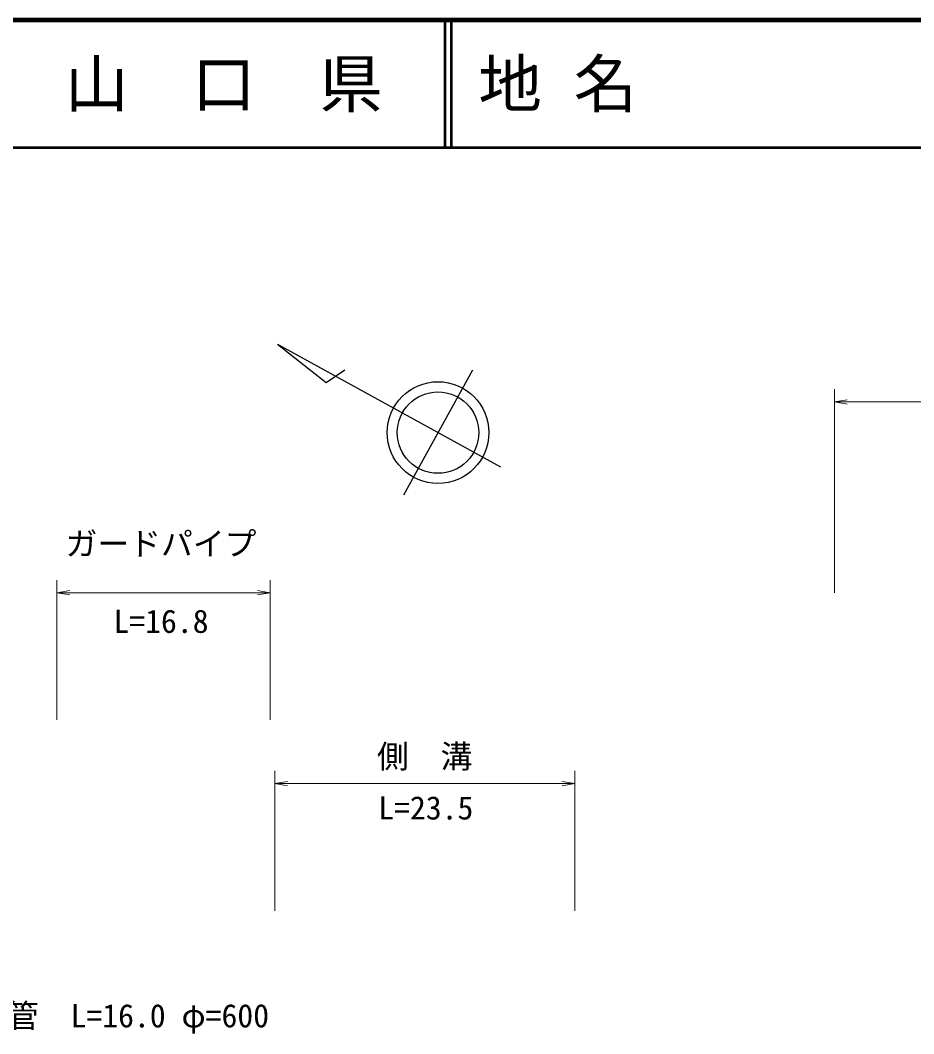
# Model space of a CAD drawing. Units: millimetres at full size, sheet at 1:1000; details may follow other scales. Extents: x 40000 to 680000, y 20000 to 380000.
# Drawn here: x 334371 to 404610, y 300335 to 380000 of the extents above; entities that cross this region are included whole.
import ezdxf
from ezdxf.enums import TextEntityAlignment as Align

# ---------------------------------------------------------------- set-up
doc = ezdxf.new("R2010")
doc.units = ezdxf.units.MM
doc.header["$LTSCALE"] = 1000
for name, color, linetype, lineweight in [('M-BMK-SRVR', 3, 'Continuous', 25), ('M-STR-HTXT', 7, 'Continuous', 13), ('M-TTL', 2, 'Continuous', 140), ('M-TTL-LINE', 7, 'Continuous', 50)]:
    doc.layers.add(name, color=color, linetype=linetype, lineweight=lineweight)
doc.layers.add('M-TTL-TXT', color=7, linetype='Continuous')
doc.styles.add('ＭＳ ゴシック', font='')
doc.styles.get('ＭＳ ゴシック').set_extended_font_data('MS Gothic')

# ---------------------------------------------------------------- blocks, each defined once
blk = doc.blocks.new('open_arrow')
at = {"color": 0, "linetype": 'Continuous', "lineweight": -2}
blk.add_lwpolyline([(7.5, 1.25), (0, 0), (7.5, -1.25)], dxfattribs=at)

msp = doc.modelspace()

# ---------------------------------------------------------------- linework, layer by layer
at = {"layer": 'M-BMK-SRVR'}
for p, q in [((354595, 354533), (358414, 351517)), ((354595, 354533), (372115, 344886)), ((358414, 351517), (359887, 352533)), ((369910, 352492), (364508, 342682))]:
    msp.add_line(p, q, dxfattribs=at)
for radius in [4000, 3200]:
    msp.add_circle((367209, 347587), radius, dxfattribs=at)
at = {"layer": 'M-STR-HTXT'}
for p, q in [((398369, 335000), (398369, 351000)), ((398369, 350000), (517331, 350000)), ((337257, 325000), (337257, 336000)), ((354011, 325000), (354011, 336000)), ((337257, 335000), (354011, 335000)), ((354383, 310000), (354383, 321000)), ((377961, 310000), (377961, 321000)), ((354383, 320000), (377961, 320000))]:
    msp.add_line(p, q, dxfattribs=at)
at = {"layer": 'M-TTL'}
msp.add_line((680000, 380000), (40000, 380000), dxfattribs=at)
at = {"layer": 'M-TTL-LINE'}
for p, q in [((367750, 380000), (367750, 370000)), ((368250, 380000), (368250, 370000)), ((40000, 370000), (680000, 370000))]:
    msp.add_line(p, q, dxfattribs=at)

# ---------------------------------------------------------------- block references
at = {"layer": 'M-STR-HTXT', "xscale": 133, "yscale": 133}
for p in [(398369, 350000), (337257, 335000), (354383, 320000)]:
    msp.add_blockref('open_arrow', p, dxfattribs=at)
at = {"layer": 'M-STR-HTXT', "xscale": 133, "yscale": 133, "rotation": 180}
for p in [(354011, 335000), (377961, 320000)]:
    msp.add_blockref('open_arrow', p, dxfattribs=at)

# ---------------------------------------------------------------- texts
at = {"layer": 'M-STR-HTXT', "style": 'ＭＳ ゴシック'}
for s, p in [('ガードパイプ', (345434, 337388)), ('L=16.8', (345434, 331292)), ('L=23.5', (366251, 316625))]:
    msp.add_text(s, height=1833, dxfattribs=at).set_placement(p, align=Align.BOTTOM_CENTER)
for s, p in [('側\u3000溝', (366163, 322137)), ('ヒューム管\u3000L=16.0 φ=600', (338625, 301750))]:
    msp.add_text(s, height=1833, dxfattribs=at).set_placement(p, align=Align.MIDDLE_CENTER)
at = {"layer": 'M-TTL-TXT', "style": 'ＭＳ ゴシック'}
msp.add_text('山\u3000口\u3000県', height=3666, dxfattribs=at).set_placement((350375, 375000), align=Align.MIDDLE_CENTER)
msp.add_text('地 名', height=3666, dxfattribs=at).set_placement((370380, 375000), align=Align.MIDDLE_LEFT)

doc.saveas('drawing.dxf')
